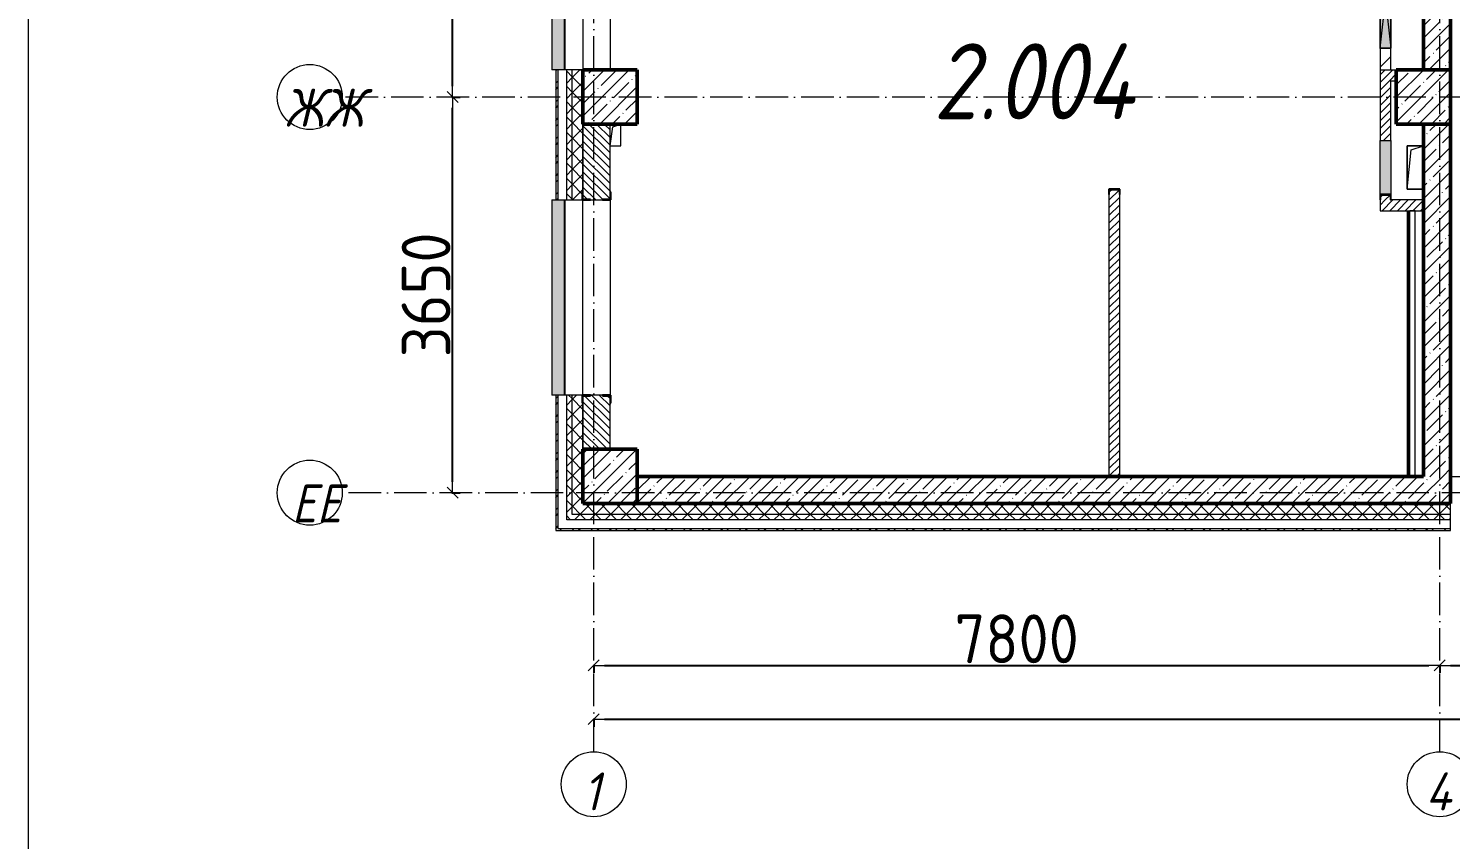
# Model space of a CAD drawing. Header units: millimetres. Extents: x -12989 to 629078, y -109036 to 555275.
# Drawn here: x 35697 to 48810, y 115795 to 123277 of the extents above; entities that cross this region are included whole.
import ezdxf

# ---------------------------------------------------------------- set-up
doc = ezdxf.new("R2010")
doc.units = ezdxf.units.MM
doc.linetypes.add('50_200_ШТРИХ_1Т_ш5_п1_п1_', pattern=[700, 500, -100, 0, -100])
for name, color, linetype, lineweight in [('A-____-____-DIMS', 7, 'Continuous', 9), ('A-DETL-GENF-OTLN', 7, 'Continuous', 9), ('A-FLOR-____-OTLN', 7, 'Continuous', 9), ('A-GENM-____-MCUT', 7, 'Continuous', 25), ('A-GENM-____-OTLN', 7, 'Continuous', 9), ('A-GENM-____-OTLN-1', 7, 'Continuous', 25), ('A-GLAZ-____-OTLN', 7, 'Continuous', 9), ('A-WALL-____-MCUT', 7, 'Continuous', 13), ('A-WALL-____-MCUT-1', 7, 'Continuous', 9), ('A-WALL-____-MCUT-2', 7, 'Continuous', 50), ('A-WALL-____-OTLN', 7, 'Continuous', 9), ('A-WALL-____-PATT-1', 7, 'Continuous', 9), ('A-WALL-FNSH-MCUT-1', 7, 'Continuous', 9), ('S-COLS-____-MCUT', 7, 'Continuous', 50), ('S-COLS-____-OTLN', 7, 'Continuous', 9), ('S-GRID-____-IDEN', 7, 'Continuous', 9), ('S-GRID-____-OTLN-1', 7, '50_200_ШТРИХ_1Т_ш5_п1_п1_', 9), ('Марки помещений', 7, 'Continuous', 9)]:
    doc.layers.add(name, color=color, linetype=linetype, lineweight=lineweight)
doc.layers.add('A-GLAZ-____-OTLN-1', color=7, linetype='Continuous', lineweight=9, true_color=0xc0c0c0)
doc.styles.add('ISOCPEUR_I_2', font='isocpeui.ttf', dxfattribs={"width": 0.85, "height": 2.3})
doc.styles.add('ISOCPEUR_I_9', font='isocpeui.ttf', dxfattribs={"width": 0.9, "height": 250})
doc.styles.add('СПДС', font='isocpeur.ttf', dxfattribs={"width": 0.9})
doc.dimstyles.new('Размера А3', dxfattribs={"dimtxt": 200, "dimasz": 100, "dimexe": 70, "dimexo": 100, "dimgap": 20, "dimtad": 1, "dimdec": 0, "dimrnd": 10, "dimzin": 0, "dimdsep": 46, "dimtxsty": 'СПДС', "dimblk": 'ARROWHEAD_6', "dimcen": 1, "dimclrd": 256, "dimclre": 256, "dimclrt": 256, "dimazin": 0, "dimtfac": 1, "dimtdec": 0, "dimtmove": 2, "dimatfit": 3, "dimfxl": 1, "dimtolj": 1, "dimtzin": 0, "dimarcsym": 0})
pattern_1 = [(45, (43259.71, 63713.66), (-70.71068, 70.71068), []), (135, (43259.71, 63713.66), (-70.71068, -70.71068), [])]
pattern_2 = [(45, (43259.71, 63713.66), (-114.04925, 114.04925), []), (45, (43373.76, 63713.66), (-114.04925, 114.04925), [201.612, -40.322, 3.353, -36.97])]
pattern_3 = [(45, (43259.71, 63713.66), (-35.35534, 35.35534), [])]
pattern_4 = [(45, (43259.71, 63713.66), (-85.53659, 85.53659), []), (45, (43316.74, 63713.66), (-85.53659, 85.53659), [])]

# ---------------------------------------------------------------- blocks, each defined once
blk = doc.blocks.new('BSC_Колонна _Прямоугольная - 500х500-V21-АР1_План отверстий 2 этажа в осях 1-64_Ю-ЯЯ')
at = {"layer": 'S-COLS-____-OTLN'}
h = blk.add_hatch(dxfattribs=at)
h.set_pattern_fill('FP_30', color=256, style=0, pattern_type=2)
h.set_pattern_definition([(45, (2200, -55431.04), (-114.04925, 114.04925), []), (45, (2314.05, -55431.04), (-114.04925, 114.04925), [201.613, -40.323, 3.353, -36.97])])
h.paths.add_polyline_path([(-250, -250), (250, -250), (250, 250), (-250, 250), (-250, 179)], flags=0)
at = {"layer": 'S-COLS-____-MCUT'}
for p, q in [((250, 250), (-250, 250)), ((-250, 250), (-250, -250)), ((250, -250), (250, 250)), ((-250, -250), (250, -250))]:
    blk.add_line(p, q, dxfattribs=at)
blk = doc.blocks.new('BSC_Колонна _Прямоугольная - 500х500-V57-АР1_План отверстий 2 этажа в осях 1-64_Ю-ЯЯ')
at = {"layer": 'S-COLS-____-OTLN'}
h = blk.add_hatch(dxfattribs=at)
h.set_pattern_fill('FP_68', color=256, style=0, pattern_type=2)
h.set_pattern_definition([(45, (2200, -58931.04), (-114.04925, 114.04925), []), (45, (2314.05, -58931.04), (-114.04925, 114.04925), [201.613, -40.323, 3.353, -36.97])])
h.paths.add_polyline_path([(-250, -250), (250, -250), (250, 250), (-250, 250), (-250, -92)], flags=0)
at = {"layer": 'S-COLS-____-MCUT'}
for p, q in [((250, 250), (-250, 250)), ((-250, 250), (-250, -250)), ((250, -250), (250, 250)), ((-250, -250), (250, -250))]:
    blk.add_line(p, q, dxfattribs=at)
blk = doc.blocks.new('BSC_Колонна _Прямоугольная - 500х500-V58-АР1_План отверстий 2 этажа в осях 1-64_Ю-ЯЯ')
at = {"layer": 'S-COLS-____-OTLN'}
h = blk.add_hatch(dxfattribs=at)
h.set_pattern_fill('FP_69', color=256, style=0, pattern_type=2)
h.set_pattern_definition([(45, (-5300, -58931.04), (-114.04925, 114.04925), []), (45, (-5185.95, -58931.04), (-114.04925, 114.04925), [201.613, -40.323, 3.353, -36.97])])
h.paths.add_polyline_path([(-250, -250), (250, -250), (250, 250), (-250, 250)], flags=0)
at = {"layer": 'S-COLS-____-MCUT'}
for p, q in [((250, 250), (-250, 250)), ((-250, 250), (-250, -250)), ((250, -250), (250, 250)), ((-250, -250), (250, -250))]:
    blk.add_line(p, q, dxfattribs=at)
blk = doc.blocks.new('Фахверк_СКБ_Уголок - 250_2700-27497298-АР1_План отверстий 2 этажа в осях 1-64_Ю-ЯЯ')
at = {"layer": 'A-GENM-____-MCUT'}
for p, q in [((200, 181), (125, 181)), ((125, 181), (125, 106)), ((131, 106), (131, 175)), ((131, 175), (200, 175)), ((200, 175), (200, 181)), ((125, 106), (131, 106)), ((131, -6), (125, -6)), ((125, -6), (125, -81)), ((125, -81), (200, -81)), ((131, -75), (131, -6)), ((200, -75), (131, -75)), ((200, -81), (200, -75))]:
    blk.add_line(p, q, dxfattribs=at)
blk = doc.blocks.new('AR_Отверстие Ниша - Лючок-32405778-АР1_План отверстий 2 этажа в осях 1-64_Ю-ЯЯ')
at = {"layer": 'A-GLAZ-____-OTLN'}
blk.add_hatch(color=256, dxfattribs=at).paths.add_polyline_path([(-250, 50), (-250, -50), (250, -50), (250, 50)], flags=0)
for p, q in [((-250, 50), (250, 50)), ((250, 50), (250, -50)), ((250, -50), (-250, -50))]:
    blk.add_line(p, q, dxfattribs=at)
blk = doc.blocks.new('154_Фахверк_СКБ_Швеллер - Тип_100_3960_зеркало-29769493-АР1_План отверстий 2 этажа в осях 1-64_Ю-ЯЯ')
at = {"layer": 'A-GENM-____-MCUT'}
for p, q in [((175, 50), (125, 50)), ((125, 50), (125, -50)), ((128, 47), (175, 47)), ((128, -47), (128, 47)), ((175, 47), (175, 50)), ((125, -50), (175, -50)), ((175, -47), (128, -47)), ((175, -50), (175, -47))]:
    blk.add_line(p, q, dxfattribs=at)
blk = doc.blocks.new('154_Фахверк_СКБ_Швеллер - Тип_100_3960-28331862-АР1_План отверстий 2 этажа в осях 1-64_Ю-ЯЯ')
at = {"layer": 'A-GENM-____-MCUT'}
for p, q in [((175, 50), (125, 50)), ((125, 50), (125, -50)), ((128, 47), (175, 47)), ((128, -47), (128, 47)), ((175, 47), (175, 50)), ((125, -50), (175, -50)), ((175, -47), (128, -47)), ((175, -50), (175, -47))]:
    blk.add_line(p, q, dxfattribs=at)
blk = doc.blocks.new('AR_Отверстие прямоугольное _в плите_ - AR_Отверстие прямоугольное _в плите_-30459278-АР1_План отверстий 2 этажа в осях 1-64_Ю-ЯЯ')
at = {"layer": 'A-GENM-____-OTLN'}
for p, q in [((75, 200), (-75, 200)), ((-75, 200), (-75, -200)), ((-75, -200), (-37, 163)), ((-37, 163), (75, 200)), ((-75, -200), (75, -200))]:
    blk.add_line(p, q, dxfattribs=at)
blk = doc.blocks.new('AR_Отверстие прямоугольное _в плите_ - AR_Отверстие прямоугольное _в плите_-V165-АР1_План отверстий 2 этажа в осях 1-64_Ю-ЯЯ')
at = {"layer": 'A-GENM-____-OTLN'}
for p, q in [((50, 100), (-50, 100)), ((-50, -100), (-25, 75)), ((-25, 75), (50, 100)), ((50, -100), (50, 100)), ((-50, -100), (50, -100))]:
    blk.add_line(p, q, dxfattribs=at)
blk = doc.blocks.new('Отлив_СКБ - Отлив витража_120_НВФ-31885689-АР1_План отверстий 2 этажа в осях 1-64_Ю-ЯЯ')
at = {"layer": 'A-GLAZ-____-OTLN-1'}
for points in [[(1800, 2), (1800, 120), (0, 120), (0, 2), (737, 2)], [(1800, 0), (1800, 2), (0, 2), (0, 0), (737, 0)]]:
    blk.add_hatch(color=256, dxfattribs=at).paths.add_polyline_path(points, flags=0)
at = {"layer": 'A-GLAZ-____-OTLN'}
for p, q in [((0, 83), (0, 120)), ((1800, 120), (0, 120)), ((0, 2), (1800, 2)), ((1800, 120), (1800, 83)), ((1800, 0), (0, 0))]:
    blk.add_line(p, q, dxfattribs=at)
blk = doc.blocks.new('AR_Отверстие прямоугольное _в стене_ - AR_Отверстие прямоугольное _в стене__ОВ-36801996-АР1_План отверстий 2 этажа в осях 1-64_Ю-ЯЯ')
at = {"layer": 'A-GLAZ-____-OTLN'}
blk.add_hatch(color=256, dxfattribs=at).paths.add_polyline_path([(-450, -50), (450, -50), (450, 50), (-450, 50)], flags=0)
at = {"layer": 'A-DETL-GENF-OTLN'}
for p, q in [((-450, -50), (-450, 50)), ((-450, 50), (450, 50)), ((450, 50), (-450, -50)), ((-450, 50), (450, -50)), ((450, 50), (-450, 50)), ((-450, 50), (-450, -50)), ((450, 50), (450, -50)), ((450, -50), (450, 50)), ((450, -50), (-450, -50)), ((-450, -50), (450, -50))]:
    blk.add_line(p, q, dxfattribs=at)
blk = doc.blocks.new('Ось сетки - Круг_Ø6_00__ISO-2_5_0_9K_-25732049-АР1_План отверстий 2 этажа в осях 1-64_Ю-ЯЯ')
at = {"layer": 'S-GRID-____-IDEN'}
blk.add_circle((0, 0), 3, dxfattribs=at)
blk = doc.blocks.new('ARROWHEAD_6')
at = {"color": 0, "linetype": 'Continuous'}
for p, q in [((0, 0), (-1, 0)), ((-0.5, -0.5), (0.5, 0.5))]:
    blk.add_line(p, q, dxfattribs=at)
blk = doc.blocks.new('*D2723')
at = {"layer": 'A-____-____-DIMS', "lineweight": -2, "transparency": 16777216}
for p, q in [((-17942, 512710), (-17942, 512634)), ((-10142, 512710), (-10142, 512634)), ((-17842, 512704), (-10242, 512704))]:
    blk.add_line(p, q, dxfattribs=at)
at = {"layer": 'Defpoints', "color": 0, "transparency": 16777216}
for p in [(-17942, 512810), (-10142, 512810), (-10142, 512704)]:
    blk.add_point(p, dxfattribs=at)
at = {"layer": 'A-____-____-DIMS', "lineweight": -2, "transparency": 16777216, "xscale": 100, "yscale": 100, "zscale": 100, "rotation": 180}
blk.add_blockref('ARROWHEAD_6', (-17942, 512704), dxfattribs=at)
at = {"layer": 'A-____-____-DIMS', "lineweight": -2, "transparency": 16777216, "xscale": 100, "yscale": 100, "zscale": 100}
blk.add_blockref('ARROWHEAD_6', (-10142, 512704), dxfattribs=at)
at = {"layer": 'A-____-____-DIMS', "transparency": 16777216, "insert": (-14042, 512949), "char_height": 450, "width": 2.49, "attachment_point": 5, "style": 'СПДС'}
blk.add_mtext('\\A1;7800', dxfattribs=at)
blk = doc.blocks.new('*D2724')
at = {"layer": 'A-____-____-DIMS', "lineweight": -2, "transparency": 16777216}
for p, q in [((-10142, 512710), (-10142, 512634)), ((-7842, 512710), (-7842, 512634)), ((-10042, 512704), (-7942, 512704))]:
    blk.add_line(p, q, dxfattribs=at)
at = {"layer": 'Defpoints', "color": 0, "transparency": 16777216}
for p in [(-10142, 512810), (-7842, 512810), (-7842, 512704)]:
    blk.add_point(p, dxfattribs=at)
at = {"layer": 'A-____-____-DIMS', "lineweight": -2, "transparency": 16777216, "xscale": 100, "yscale": 100, "zscale": 100, "rotation": 180}
blk.add_blockref('ARROWHEAD_6', (-10142, 512704), dxfattribs=at)
at = {"layer": 'A-____-____-DIMS', "lineweight": -2, "transparency": 16777216, "xscale": 100, "yscale": 100, "zscale": 100}
blk.add_blockref('ARROWHEAD_6', (-7842, 512704), dxfattribs=at)
at = {"layer": 'A-____-____-DIMS', "transparency": 16777216, "insert": (-8992, 512949), "char_height": 450, "width": 2.49, "attachment_point": 5, "style": 'СПДС'}
blk.add_mtext('\\A1;2300', dxfattribs=at)
blk = doc.blocks.new('*D2745')
at = {"layer": 'A-____-____-DIMS', "lineweight": -2, "transparency": 16777216}
for p, q in [((-19249, 517947), (-19173, 517947)), ((-19243, 514397), (-19243, 517847)), ((-19249, 514297), (-19173, 514297))]:
    blk.add_line(p, q, dxfattribs=at)
at = {"layer": 'Defpoints', "color": 0, "transparency": 16777216}
for p in [(-19349, 517947), (-19243, 517947), (-19349, 514297)]:
    blk.add_point(p, dxfattribs=at)
at = {"layer": 'A-____-____-DIMS', "lineweight": -2, "transparency": 16777216, "xscale": 100, "yscale": 100, "zscale": 100}
for p, rotation in [((-19243, 517947), 90), ((-19243, 514297), 270)]:
    blk.add_blockref('ARROWHEAD_6', p, dxfattribs=dict(at, rotation=rotation))
at = {"layer": 'A-____-____-DIMS', "transparency": 16777216, "insert": (-19488, 516122), "char_height": 450, "width": 2.49, "attachment_point": 5, "rotation": 90, "style": 'СПДС'}
blk.add_mtext('\\A1;3650', dxfattribs=at)
blk = doc.blocks.new('*D2746')
at = {"layer": 'A-____-____-DIMS', "lineweight": -2, "transparency": 16777216}
for p, q in [((-19249, 520797), (-19173, 520797)), ((-19243, 518047), (-19243, 520697)), ((-19249, 517947), (-19173, 517947))]:
    blk.add_line(p, q, dxfattribs=at)
at = {"layer": 'Defpoints', "color": 0, "transparency": 16777216}
for p in [(-19349, 520797), (-19243, 520797), (-19349, 517947)]:
    blk.add_point(p, dxfattribs=at)
at = {"layer": 'A-____-____-DIMS', "lineweight": -2, "transparency": 16777216, "xscale": 100, "yscale": 100, "zscale": 100}
for p, rotation in [((-19243, 520797), 90), ((-19243, 517947), 270)]:
    blk.add_blockref('ARROWHEAD_6', p, dxfattribs=dict(at, rotation=rotation))
at = {"layer": 'A-____-____-DIMS', "transparency": 16777216, "insert": (-19488, 519372), "char_height": 450, "width": 2.49, "attachment_point": 5, "rotation": 90, "style": 'СПДС'}
blk.add_mtext('\\A1;2850', dxfattribs=at)
blk = doc.blocks.new('*D2712')
at = {"layer": 'A-____-____-DIMS', "lineweight": -2, "transparency": 16777216}
for p, q in [((-17942, 512214), (-17942, 512138)), ((-17842, 512208), (55358, 512208)), ((55458, 512214), (55458, 512138))]:
    blk.add_line(p, q, dxfattribs=at)
at = {"layer": 'Defpoints', "color": 0, "transparency": 16777216}
for p in [(-17942, 512314), (55458, 512314), (55458, 512208)]:
    blk.add_point(p, dxfattribs=at)
at = {"layer": 'A-____-____-DIMS', "lineweight": -2, "transparency": 16777216, "xscale": 100, "yscale": 100, "zscale": 100, "rotation": 180}
blk.add_blockref('ARROWHEAD_6', (-17942, 512208), dxfattribs=at)
at = {"layer": 'A-____-____-DIMS', "lineweight": -2, "transparency": 16777216, "xscale": 100, "yscale": 100, "zscale": 100}
blk.add_blockref('ARROWHEAD_6', (55458, 512208), dxfattribs=at)
at = {"layer": 'A-____-____-DIMS', "transparency": 16777216, "insert": (18758, 512453), "char_height": 450, "width": 3.19, "attachment_point": 5, "style": 'СПДС'}
blk.add_mtext('\\A1;73400', dxfattribs=at)
blk = doc.blocks.new('2этаж')
at = {"layer": 'S-GRID-____-OTLN-1', "color": 251, "ltscale": 0.6, "true_color": 0x636466}
for p, q in [((-17941.7, 511907.5), (-17941.7, 549908.8)), ((-10141.7, 511907.5), (-10141.7, 549908.8)), ((59888.4, 517947), (-20260.4, 517947)), ((88482.7, 514297), (-20260.4, 514297))]:
    blk.add_line(p, q, dxfattribs=at)
at = {"layer": 'S-GRID-____-IDEN', "xscale": 99.99999999999993, "yscale": 99.99999999999993, "zscale": 99.99999999999993, "rotation": 89.9999999999998}
for p in [(-20560.4, 517947), (-20560.4, 514297)]:
    blk.add_blockref('Ось сетки - Круг_Ø6_00__ISO-2_5_0_9K_-25732049-АР1_План отверстий 2 этажа в осях 1-64_Ю-ЯЯ', p, dxfattribs=at)
at = {"layer": 'S-GRID-____-IDEN', "xscale": 99.99999999999993, "yscale": 99.99999999999993, "zscale": 99.99999999999993}
for p in [(-17941.7, 511607.5), (-10141.7, 511607.5)]:
    blk.add_blockref('Ось сетки - Круг_Ø6_00__ISO-2_5_0_9K_-25732049-АР1_План отверстий 2 этажа в осях 1-64_Ю-ЯЯ', p, dxfattribs=at)
at = {"layer": 'S-GRID-____-IDEN', "char_height": 350, "attachment_point": 1, "style": 'ISOCPEUR_I_9'}
for s, insert, width in [('ЖЖ', (-20793.2, 518023.1), 562.785), ('ЕЕ', (-20727.5, 514373.1), 404.05), ('\\fISOCPEUR|b0|i1|c204|p34|;\\W.9;1', (-18039.5, 511716.3), 144.304), ('\\fISOCPEUR|b0|i1|c204|p34|;\\W.9;4', (-10272.3, 511716.3), 223.671)]:
    blk.add_mtext(s, dxfattribs=dict(at, insert=insert, width=width))
at = {"layer": 'A-____-____-DIMS'}
for base, p1, p2, picture, middle in [((-19243.1, 520797), (-19349.1, 517947), (-19349.1, 520797), '*D2746', (-19488.1, 519372)), ((-19243.1, 517947), (-19349.1, 514297), (-19349.1, 517947), '*D2745', (-19488.1, 516122))]:
    dim = blk.add_linear_dim(base=base, p1=p1, p2=p2, angle=90, dimstyle='Размера А3', override={"dimtxt": 450}, dxfattribs=at)
    dim.commit()
    dim.dimension.update_dxf_attribs({"geometry": picture, "text_midpoint": middle})
for base, p1, p2, picture, middle in [((-10141.7, 512704.4), (-17941.7, 512810.5), (-10141.7, 512810.5), '*D2723', (-14041.7, 512949.4)), ((-7841.7, 512704.4), (-10141.7, 512810.5), (-7841.7, 512810.5), '*D2724', (-8991.7, 512949.4)), ((55458.3, 512207.6), (-17941.7, 512313.7), (55458.3, 512313.7), '*D2712', (18758.3, 512452.6))]:
    dim = blk.add_linear_dim(base=base, p1=p1, p2=p2, dimstyle='Размера А3', override={"dimtxt": 450}, dxfattribs=at)
    dim.commit()
    dim.dimension.update_dxf_attribs({"geometry": picture, "text_midpoint": middle})

msp = doc.modelspace()

# ---------------------------------------------------------------- hatches: boundary and pattern name
at = {"layer": 'A-WALL-____-PATT-1'}
h = msp.add_hatch(dxfattribs=at)
h.set_pattern_fill('FP_3', color=256, style=0, pattern_type=2)
h.set_pattern_definition(pattern_4)
h.paths.add_polyline_path([(40559.7115, 118644.7006), (40579.7115, 118644.7006), (40579.7115, 119894.7006), (40559.7115, 119894.7006), (40559.7115, 119323.8381)], flags=0)
h.paths.add_polyline_path([(40579.7115, 121694.7006), (40579.7115, 122894.7006), (40559.7115, 122894.7006), (40559.7115, 121694.7006)], flags=0)
h.paths.add_polyline_path([(40579.7115, 124694.7006), (40579.7115, 125744.7006), (40559.7115, 125744.7006), (40559.7115, 124694.7006)], flags=0)
h.paths.add_polyline_path([(40579.7115, 127544.7006), (40579.7115, 128694.7006), (40559.7115, 128694.7006), (40559.7115, 127544.7006)], flags=0)
h.paths.add_polyline_path([(40579.7115, 130494.7006), (40579.7115, 131564.7006), (40559.7115, 131564.7006), (40559.7115, 130494.7006)], flags=0)
h = msp.add_hatch(dxfattribs=at)
h.set_pattern_fill('FP_1', color=256, style=0, pattern_type=2)
h.set_pattern_definition(pattern_1)
h.paths.add_polyline_path([(40659.7115, 118744.7006), (40709.7115, 118744.7006), (40709.7115, 119894.7006), (40659.7115, 119894.7006), (40659.7115, 119323.8381)], flags=0)
h.paths.add_polyline_path([(40659.7115, 121694.7006), (40709.7115, 121694.7006), (40709.7115, 122894.7006), (40659.7115, 122894.7006), (40659.7115, 122552.6628)], flags=0)
h.paths.add_polyline_path([(40659.7115, 124694.7006), (40709.7115, 124694.7006), (40709.7115, 125744.7006), (40659.7115, 125744.7006)], flags=0)
h.paths.add_polyline_path([(40709.7115, 127544.7006), (40709.7115, 128694.7006), (40659.7115, 128694.7006), (40659.7115, 127544.7006)], flags=0)
h.paths.add_polyline_path([(40659.7115, 130494.7006), (40709.7115, 130494.7006), (40709.7115, 131394.7006), (40659.7115, 131394.7006), (40659.7115, 130624.7246)], flags=0)
h = msp.add_hatch(dxfattribs=at)
h.set_pattern_fill('FP_1', color=256, style=0, pattern_type=2)
h.set_pattern_definition(pattern_1)
h.paths.add_polyline_path([(40709.7115, 118794.7006), (40809.7115, 118794.7006), (40809.7115, 119819.7006), (40803.7115, 119819.7006), (40803.7115, 119894.7006), (40709.7115, 119894.7006), (40709.7115, 119323.8381)], flags=0)
h.paths.add_polyline_path([(40809.7115, 122394.7027), (40809.7115, 122894.7006), (40709.7115, 122894.7006), (40709.7115, 122394.7006)], flags=0)
h.paths.add_polyline_path([(40803.7115, 121694.7006), (40803.7115, 121769.7006), (40809.7115, 121769.7006), (40809.7115, 122394.7027), (40709.7115, 122394.7006), (40709.7115, 121694.7006)], flags=0)
h.paths.add_polyline_path([(40803.7115, 124694.7006), (40803.7115, 124769.7006), (40809.7115, 124769.7006), (40809.7115, 125744.7006), (40709.7115, 125744.7006), (40709.7115, 124694.7006)], flags=0)
h.paths.add_polyline_path([(40803.7115, 127544.7006), (40803.7115, 127619.7006), (40809.7115, 127619.7006), (40809.7115, 128619.7006), (40803.7115, 128619.7006), (40803.7115, 128694.7006), (40709.7115, 128694.7006), (40709.7115, 127544.7006)], flags=0)
h.paths.add_polyline_path([(40709.7115, 130494.7006), (40803.7115, 130494.7006), (40803.7115, 130569.7006), (40809.7115, 130569.7006), (40809.7115, 131394.7006), (40709.7115, 131394.7006), (40709.7115, 130624.7246)], flags=0)
h = msp.add_hatch(dxfattribs=at)
h.set_pattern_fill('FP_4', color=256, style=0, pattern_type=2)
h.set_pattern_definition([(45, (43259.71, 63713.66), (-84.85281, 84.85281), [])])
h.paths.add_polyline_path([(48259.7115, 122894.7006), (48259.7115, 123094.7006), (48159.7115, 123094.7006), (48159.7115, 122894.7006)], flags=0)
h.paths.add_polyline_path([(48259.7115, 123994.7006), (48259.7115, 124294.7006), (48159.7115, 124294.7006), (48159.7115, 123994.7006), (48244.3268, 123994.7006)], flags=0)
h.paths.add_polyline_path([(48259.7115, 124594.7006), (48259.7115, 125544.7006), (48159.7115, 125544.7006), (48159.7115, 124594.7006), (48235.7115, 124594.7006)], flags=0)
h = msp.add_hatch(dxfattribs=at)
h.set_pattern_fill('FP_13', color=256, style=0, pattern_type=2)
h.set_pattern_definition(pattern_2)
h.paths.add_polyline_path([(48809.7115, 122894.7006), (48809.7115, 125244.7006), (48559.7115, 125244.7006), (48559.7115, 122894.7006)], flags=0)
h = msp.add_hatch(dxfattribs=at)
h.set_pattern_fill('FP_5', color=256, style=0, pattern_type=2)
h.set_pattern_definition(pattern_3)
h.paths.add_polyline_path([(48259.7115, 122794.7006), (48309.7115, 122794.7006), (48309.7115, 122894.7006), (48159.7115, 122894.7006), (48159.7115, 122794.7006)], flags=0)
h = msp.add_hatch(dxfattribs=at)
h.set_pattern_fill('FP_5', color=256, style=0, pattern_type=2)
h.set_pattern_definition(pattern_3)
h.paths.add_polyline_path([(48256.7115, 121694.7006), (48256.7115, 121741.7006), (48162.7115, 121741.7006), (48162.7115, 121694.7006), (48209.7115, 121694.7006)], flags=0)
h.paths.add_polyline_path([(48159.7115, 122244.7006), (48259.7115, 122244.7006), (48259.7115, 122794.7006), (48159.7115, 122794.7006)], flags=0)
h = msp.add_hatch(dxfattribs=at)
h.set_pattern_fill('FP_6', color=256, style=0, pattern_type=2)
h.set_pattern_definition([(135, (43259.71, 63713.66), (-35.35534, -35.35534), [])])
h.paths.add_polyline_path([(40809.7115, 119394.7006), (41059.7115, 119394.7006), (41059.7115, 119888.7006), (40990.7115, 119888.7006), (40990.7115, 119894.7006), (40878.7115, 119894.7006), (40878.7115, 119888.7006), (40809.7115, 119888.7006), (40809.7115, 119819.7006)], flags=0)
h.paths.add_polyline_path([(40878.7115, 121694.7006), (40990.7115, 121694.7006), (40990.7115, 121700.7006), (41059.7115, 121700.7006), (41059.7115, 122394.7006), (40809.7115, 122394.7006), (40809.7115, 121700.7006), (40878.7115, 121700.7006)], flags=0)
h = msp.add_hatch(dxfattribs=at)
h.set_pattern_fill('FP_13', color=256, style=0, pattern_type=2)
h.set_pattern_definition(pattern_2)
h.paths.add_polyline_path([(48809.7115, 119144.7006), (48809.7115, 122394.7006), (48559.7115, 122394.7006), (48559.7115, 119144.7006)], flags=0)
h = msp.add_hatch(dxfattribs=at)
h.set_pattern_fill('FP_5', color=256, style=0, pattern_type=2)
h.set_pattern_definition(pattern_3)
h.paths.add_polyline_path([(45659.7115, 119144.7006), (45759.7115, 119144.7006), (45759.7115, 121744.7006), (45756.7115, 121744.7006), (45756.7115, 121791.7006), (45662.7115, 121791.7006), (45662.7115, 121744.7006), (45659.7115, 121744.7006)], flags=0)
h = msp.add_hatch(dxfattribs=at)
h.set_pattern_fill('FP_5', color=256, style=0, pattern_type=2)
h.set_pattern_definition(pattern_3)
h.paths.add_polyline_path([(48259.7115, 121594.7006), (48559.7115, 121594.7006), (48559.7115, 121694.7006), (48159.7115, 121694.7006), (48159.7115, 121594.7006), (48256.7115, 121594.7006)], flags=0)
h = msp.add_hatch(dxfattribs=at)
h.set_pattern_fill('FP_13', color=256, style=0, pattern_type=2)
h.set_pattern_definition(pattern_2)
h.paths.add_polyline_path([(48559.7115, 118894.7006), (48559.7115, 119144.7006), (41309.7115, 119144.7006), (41309.7115, 118894.7006), (46779.5317, 118894.7006)], flags=0)
h = msp.add_hatch(dxfattribs=at)
h.set_pattern_fill('FP_13', color=256, style=0, pattern_type=2)
h.set_pattern_definition(pattern_2)
h.paths.add_polyline_path([(56309.7115, 118894.7006), (56309.7115, 119144.7006), (49809.7115, 119144.7006), (49809.7115, 118894.7006), (55617.035, 118894.7006)], flags=0)
h.paths.add_polyline_path([(48559.7115, 118894.7006), (48809.7115, 118894.7006), (48809.7115, 119144.7006), (48559.7115, 119144.7006)], flags=0)
h = msp.add_hatch(dxfattribs=at)
h.set_pattern_fill('FP_1', color=256, style=0, pattern_type=2)
h.set_pattern_definition(pattern_1)
h.paths.add_polyline_path([(117479.5584, 118794.7006), (117559.7115, 118794.7006), (117559.7115, 118894.7006), (111209.7115, 118894.7006), (111209.7115, 118794.7006), (113944.5571, 118794.7006)], flags=0)
h.paths.add_polyline_path([(108259.7115, 118794.7006), (110209.7115, 118794.7006), (110209.7115, 118894.7006), (108334.7115, 118894.7006), (108334.7115, 118888.7006), (108259.7115, 118888.7006)], flags=0)
h.paths.add_polyline_path([(107259.7115, 118794.7006), (107259.7115, 118888.7006), (107184.7115, 118888.7006), (107184.7115, 118894.7006), (106234.7115, 118894.7006), (106234.7115, 118888.7006), (106159.7115, 118888.7006), (106159.7115, 118794.7006), (106874.5544, 118794.7006)], flags=0)
h.paths.add_polyline_path([(103339.5531, 118794.7006), (104359.7115, 118794.7006), (104359.7115, 118888.7006), (104284.7115, 118888.7006), (104284.7115, 118894.7006), (103234.7115, 118894.7006), (103234.7115, 118888.7006), (103159.7115, 118888.7006), (103159.7115, 118794.7006), (103234.7115, 118794.7006)], flags=0)
h.paths.add_polyline_path([(101359.7115, 118794.7006), (101359.7115, 118888.7006), (101284.7115, 118888.7006), (101284.7115, 118894.7006), (100234.7115, 118894.7006), (100234.7115, 118888.7006), (100159.7115, 118888.7006), (100159.7115, 118794.7006), (100688.3021, 118794.7006)], flags=0)
h.paths.add_polyline_path([(97595.1759, 118794.7006), (98359.7115, 118794.7006), (98359.7115, 118888.7006), (98284.7115, 118888.7006), (98284.7115, 118894.7006), (97234.7115, 118894.7006), (97234.7115, 118888.7006), (97159.7115, 118888.7006), (97159.7115, 118794.7006), (97509.7115, 118794.7006)], flags=0)
h.paths.add_polyline_path([(95284.7115, 118794.7006), (95359.7115, 118794.7006), (95359.7115, 118888.7006), (95284.7115, 118888.7006), (95284.7115, 118894.7006), (94234.7115, 118894.7006), (94234.7115, 118888.7006), (94159.7115, 118888.7006), (94159.7115, 118794.7006), (94502.0497, 118794.7006)], flags=0)
h.paths.add_polyline_path([(91159.7115, 118794.7006), (92359.7115, 118794.7006), (92359.7115, 118888.7006), (92284.7115, 118888.7006), (92284.7115, 118894.7006), (91234.7115, 118894.7006), (91234.7115, 118888.7006), (91159.7115, 118888.7006)], flags=0)
h.paths.add_polyline_path([(85734.7115, 118794.7006), (85809.7115, 118794.7006), (85809.7115, 118888.7006), (85734.7115, 118888.7006), (85734.7115, 118894.7006), (84684.7115, 118894.7006), (84684.7115, 118888.7006), (84609.7115, 118888.7006), (84609.7115, 118794.7006), (85664.5464, 118794.7006)], flags=0)
h.paths.add_polyline_path([(87684.7115, 118794.7006), (89359.7115, 118794.7006), (89359.7115, 118888.7006), (89284.7115, 118888.7006), (89284.7115, 118894.7006), (87684.7115, 118894.7006), (87684.7115, 118888.7006), (87609.7115, 118888.7006), (87609.7115, 118794.7006)], flags=0)
h.paths.add_polyline_path([(82734.7115, 118794.7006), (82809.7115, 118794.7006), (82809.7115, 118888.7006), (82734.7115, 118888.7006), (82734.7115, 118894.7006), (81684.7115, 118894.7006), (81684.7115, 118888.7006), (81609.7115, 118888.7006), (81609.7115, 118794.7006), (82459.7115, 118794.7006)], flags=0)
h.paths.add_polyline_path([(79809.7115, 118794.7006), (79809.7115, 118888.7006), (79734.7115, 118888.7006), (79734.7115, 118894.7006), (78684.7115, 118894.7006), (78684.7115, 118888.7006), (78609.7115, 118888.7006), (78609.7115, 118794.7006), (79478.294, 118794.7006)], flags=0)
h.paths.add_polyline_path([(75609.7115, 118794.7006), (76809.7115, 118794.7006), (76809.7115, 118888.7006), (76734.7115, 118888.7006), (76734.7115, 118894.7006), (75684.7115, 118894.7006), (75684.7115, 118888.7006), (75609.7115, 118888.7006)], flags=0)
h.paths.add_polyline_path([(73809.7115, 118794.7006), (73809.7115, 118888.7006), (73734.7115, 118888.7006), (73734.7115, 118894.7006), (72684.7115, 118894.7006), (72684.7115, 118888.7006), (72609.7115, 118888.7006), (72609.7115, 118794.7006), (73734.7115, 118794.7006)], flags=0)
h.paths.add_polyline_path([(69959.7115, 118794.7006), (70809.7115, 118794.7006), (70809.7115, 118888.7006), (70734.7115, 118888.7006), (70734.7115, 118894.7006), (69684.7115, 118894.7006), (69684.7115, 118888.7006), (69609.7115, 118888.7006), (69609.7115, 118794.7006), (69757.0404, 118794.7006)], flags=0)
h.paths.add_polyline_path([(67809.7115, 118794.7006), (67809.7115, 118888.7006), (67734.7115, 118888.7006), (67734.7115, 118894.7006), (66684.7115, 118894.7006), (66684.7115, 118888.7006), (66609.7115, 118888.7006), (66609.7115, 118794.7006), (67105.7894, 118794.7006)], flags=0)
h.paths.add_polyline_path([(64809.7115, 118794.7006), (64809.7115, 118888.7006), (64734.7115, 118888.7006), (64734.7115, 118894.7006), (63684.7115, 118894.7006), (63684.7115, 118888.7006), (63609.7115, 118888.7006), (63609.7115, 118794.7006), (64734.7115, 118794.7006)], flags=0)
h.paths.add_polyline_path([(61809.7115, 118794.7006), (61809.7115, 118888.7006), (61734.7115, 118888.7006), (61734.7115, 118894.7006), (60684.7115, 118894.7006), (60684.7115, 118888.7006), (60609.7115, 118888.7006), (60609.7115, 118794.7006), (61803.2874, 118794.7006)], flags=0)
h.paths.add_polyline_path([(59609.7115, 118794.7006), (59609.7115, 118888.7006), (59534.7115, 118888.7006), (59534.7115, 118894.7006), (49809.7115, 118894.7006), (49809.7115, 118794.7006), (59152.0364, 118794.7006)], flags=0)
h.paths.add_polyline_path([(48809.7115, 118794.7006), (48809.7115, 118894.7006), (40809.7115, 118894.7006), (40809.7115, 118794.7006), (46779.5317, 118794.7006)], flags=0)
h = msp.add_hatch(dxfattribs=at)
h.set_pattern_fill('FP_1', color=256, style=0, pattern_type=2)
h.set_pattern_definition(pattern_1)
h.paths.add_polyline_path([(117559.7115, 118744.7006), (117559.7115, 118794.7006), (111209.7115, 118794.7006), (111209.7115, 118744.7006), (117479.5584, 118744.7006)], flags=0)
h.paths.add_polyline_path([(110209.7115, 118744.7006), (110209.7115, 118794.7006), (108259.7115, 118794.7006), (108259.7115, 118744.7006), (108642.0551, 118744.7006)], flags=0)
h.paths.add_polyline_path([(107259.7115, 118744.7006), (107259.7115, 118794.7006), (106159.7115, 118794.7006), (106159.7115, 118744.7006), (106874.5544, 118744.7006)], flags=0)
h.paths.add_polyline_path([(104359.7115, 118744.7006), (104359.7115, 118794.7006), (103159.7115, 118794.7006), (103159.7115, 118744.7006), (103339.5531, 118744.7006)], flags=0)
h.paths.add_polyline_path([(101359.7115, 118744.7006), (101359.7115, 118794.7006), (100159.7115, 118794.7006), (100159.7115, 118744.7006), (100688.3021, 118744.7006)], flags=0)
h.paths.add_polyline_path([(98359.7115, 118744.7006), (98359.7115, 118794.7006), (97159.7115, 118794.7006), (97159.7115, 118744.7006), (98037.0511, 118744.7006)], flags=0)
h.paths.add_polyline_path([(94159.7115, 118744.7006), (95359.7115, 118744.7006), (95359.7115, 118794.7006), (94159.7115, 118794.7006)], flags=0)
h.paths.add_polyline_path([(91850.7987, 118744.7006), (92359.7115, 118744.7006), (92359.7115, 118794.7006), (91159.7115, 118794.7006), (91159.7115, 118744.7006)], flags=0)
h.paths.add_polyline_path([(87609.7115, 118744.7006), (89359.7115, 118744.7006), (89359.7115, 118794.7006), (87609.7115, 118794.7006)], flags=0)
h.paths.add_polyline_path([(84609.7115, 118744.7006), (85809.7115, 118744.7006), (85809.7115, 118794.7006), (84609.7115, 118794.7006)], flags=0)
h.paths.add_polyline_path([(82809.7115, 118744.7006), (82809.7115, 118794.7006), (81609.7115, 118794.7006), (81609.7115, 118744.7006), (82129.545, 118744.7006)], flags=0)
h.paths.add_polyline_path([(76809.7115, 118744.7006), (76809.7115, 118794.7006), (75609.7115, 118794.7006), (75609.7115, 118744.7006)], flags=0)
h.paths.add_polyline_path([(78609.7115, 118744.7006), (79809.7115, 118744.7006), (79809.7115, 118794.7006), (78609.7115, 118794.7006)], flags=0)
h.paths.add_polyline_path([(73809.7115, 118744.7006), (73809.7115, 118794.7006), (72609.7115, 118794.7006), (72609.7115, 118744.7006), (73292.0417, 118744.7006)], flags=0)
h.paths.add_polyline_path([(70809.7115, 118744.7006), (70809.7115, 118794.7006), (69609.7115, 118794.7006), (69609.7115, 118744.7006), (70640.7907, 118744.7006)], flags=0)
h.paths.add_polyline_path([(66609.7115, 118744.7006), (67809.7115, 118744.7006), (67809.7115, 118794.7006), (66609.7115, 118794.7006)], flags=0)
h.paths.add_polyline_path([(64809.7115, 118744.7006), (64809.7115, 118794.7006), (63609.7115, 118794.7006), (63609.7115, 118744.7006), (64454.5384, 118744.7006)], flags=0)
h.paths.add_polyline_path([(61803.2874, 118744.7006), (61809.7115, 118744.7006), (61809.7115, 118794.7006), (60609.7115, 118794.7006), (60609.7115, 118744.7006), (60919.537, 118744.7006)], flags=0)
h.paths.add_polyline_path([(59609.7115, 118744.7006), (59609.7115, 118794.7006), (49809.7115, 118794.7006), (49809.7115, 118744.7006), (59152.0364, 118744.7006)], flags=0)
h.paths.add_polyline_path([(48809.7115, 118744.7006), (48809.7115, 118794.7006), (40709.7115, 118794.7006), (40709.7115, 118744.7006), (46779.5317, 118744.7006)], flags=0)
h = msp.add_hatch(dxfattribs=at)
h.set_pattern_fill('FP_3', color=256, style=0, pattern_type=2)
h.set_pattern_definition(pattern_4)
h.paths.add_polyline_path([(88474.7115, 118644.7006), (88474.7115, 118664.7006), (87609.7115, 118664.7006), (87609.7115, 118644.7006), (88315.7974, 118644.7006)], flags=0)
h.paths.add_polyline_path([(85664.5464, 118644.7006), (85809.7115, 118644.7006), (85809.7115, 118664.7006), (84609.7115, 118664.7006), (84609.7115, 118644.7006)], flags=0)
h.paths.add_polyline_path([(82129.545, 118644.7006), (82809.7115, 118644.7006), (82809.7115, 118664.7006), (81609.7115, 118664.7006), (81609.7115, 118644.7006)], flags=0)
h.paths.add_polyline_path([(79809.7115, 118644.7006), (79809.7115, 118664.7006), (78609.7115, 118664.7006), (78609.7115, 118644.7006), (79478.294, 118644.7006)], flags=0)
h.paths.add_polyline_path([(76809.7115, 118644.7006), (76809.7115, 118664.7006), (75609.7115, 118664.7006), (75609.7115, 118644.7006)], flags=0)
h.paths.add_polyline_path([(73809.7115, 118644.7006), (73809.7115, 118664.7006), (72609.7115, 118664.7006), (72609.7115, 118644.7006), (73292.0417, 118644.7006)], flags=0)
h.paths.add_polyline_path([(70640.7907, 118644.7006), (70809.7115, 118644.7006), (70809.7115, 118664.7006), (69609.7115, 118664.7006), (69609.7115, 118644.7006), (69757.0404, 118644.7006)], flags=0)
h.paths.add_polyline_path([(67809.7115, 118644.7006), (67809.7115, 118664.7006), (66609.7115, 118664.7006), (66609.7115, 118644.7006), (67105.7894, 118644.7006)], flags=0)
h.paths.add_polyline_path([(64454.5384, 118644.7006), (64809.7115, 118644.7006), (64809.7115, 118664.7006), (63609.7115, 118664.7006), (63609.7115, 118644.7006)], flags=0)
h.paths.add_polyline_path([(60609.7115, 118644.7006), (61809.7115, 118644.7006), (61809.7115, 118664.7006), (60609.7115, 118664.7006)], flags=0)
h.paths.add_polyline_path([(59609.7115, 118644.7006), (59609.7115, 118664.7006), (49809.7115, 118664.7006), (49809.7115, 118644.7006), (59152.0364, 118644.7006)], flags=0)
h.paths.add_polyline_path([(48809.7115, 118644.7006), (48809.7115, 118664.7006), (40579.7115, 118664.7006), (40579.7115, 118644.7006), (46779.5317, 118644.7006)], flags=0)

# ---------------------------------------------------------------- linework, layer by layer
at = {"color": 1, "lineweight": 0}
msp.add_lwpolyline([(35696.9246, 156516.3825), (148932.9246, 156516.3825), (148932.9246, 57688.3825), (35696.9246, 57688.3825)], close=True, dxfattribs=at)
at = {"layer": 'A-FLOR-____-OTLN'}
for p, q in [((48409.7115, 122194.7006), (48559.7115, 122194.7006)), ((48409.7115, 121794.7006), (48409.7115, 122194.7006)), ((48559.7115, 121794.7006), (48409.7115, 121794.7006))]:
    msp.add_line(p, q, dxfattribs=at)
at = {"layer": 'A-WALL-____-MCUT'}
for p, q in [((40809.7115, 122894.7006), (40579.7115, 122894.7006)), ((40579.7115, 122894.7006), (40579.7115, 121694.7006)), ((41059.7115, 121769.7006), (41059.7115, 122394.7006)), ((40579.7115, 121694.7006), (40803.7115, 121694.7006)), ((40878.7115, 121694.7006), (40990.7115, 121694.7006)), ((48484.7115, 121594.7006), (48434.7115, 121594.7006)), ((48434.7115, 119144.7006), (48434.7115, 121594.7006)), ((48484.7115, 119144.7006), (48484.7115, 121594.7006)), ((40803.7115, 119894.7006), (40579.7115, 119894.7006)), ((40579.7115, 119894.7006), (40579.7115, 118664.7006)), ((40990.7115, 119894.7006), (40878.7115, 119894.7006)), ((41059.7115, 119394.7006), (41059.7115, 119819.7006)), ((48809.7115, 118664.7006), (48809.7115, 118894.7006)), ((40579.7115, 118664.7006), (48809.7115, 118664.7006))]:
    msp.add_line(p, q, dxfattribs=at)
at = {"layer": 'A-WALL-____-MCUT-1'}
for p, q in [((40659.7115, 121694.7006), (40659.7115, 122894.7006)), ((40709.7115, 121694.7006), (40709.7115, 122894.7006)), ((40809.7115, 122394.7006), (40809.7115, 121769.7006)), ((40809.7115, 121769.7006), (40809.7115, 122394.7006)), ((48422.2115, 119144.7006), (48422.2115, 121594.7006)), ((40659.7115, 118744.7006), (40659.7115, 119894.7006)), ((40709.7115, 118794.7006), (40709.7115, 119894.7006)), ((40809.7115, 119819.7006), (40809.7115, 119394.7006)), ((40809.7115, 119394.7006), (40809.7115, 119819.7006)), ((48809.7115, 118744.7006), (40659.7115, 118744.7006)), ((48809.7115, 118794.7006), (40709.7115, 118794.7006))]:
    msp.add_line(p, q, dxfattribs=at)
at = {"layer": 'A-WALL-____-MCUT-2'}
for p, q in [((48559.7115, 125244.7006), (48559.7115, 122894.7006)), ((48809.7115, 122894.7006), (48809.7115, 125244.7006)), ((48559.7115, 122394.7006), (48559.7115, 119144.7006)), ((48809.7115, 118894.7006), (48809.7115, 122394.7006)), ((48559.7115, 119144.7006), (41309.7115, 119144.7006)), ((41309.7115, 118894.7006), (48809.7115, 118894.7006)), ((48559.7115, 118894.7006), (48809.7115, 118894.7006))]:
    msp.add_line(p, q, dxfattribs=at)
at = {"layer": 'A-WALL-____-OTLN'}
for p, q in [((40809.7115, 124694.7006), (40809.7115, 122894.7006)), ((41059.7115, 124694.7006), (41059.7115, 122894.7006)), ((40809.7115, 119894.7006), (40809.7115, 121694.7006)), ((41059.7115, 121694.7006), (41059.7115, 119894.7006)), ((48809.7115, 119144.7006), (49809.7115, 119144.7006))]:
    msp.add_line(p, q, dxfattribs=at)
at = {"layer": 'A-WALL-FNSH-MCUT-1'}
for p, q in [((48159.7115, 123094.7006), (48159.7115, 122244.7006)), ((48259.7115, 122894.7006), (48259.7115, 123094.7006)), ((40559.7115, 122894.7006), (40559.7115, 121694.7006)), ((40579.7115, 122894.7006), (40559.7115, 122894.7006)), ((48159.7115, 122894.7006), (48309.7115, 122894.7006)), ((48259.7115, 122244.7006), (48259.7115, 122794.7006)), ((48259.7115, 122794.7006), (48309.7115, 122794.7006)), ((40559.7115, 121694.7006), (40579.7115, 121694.7006)), ((45659.7115, 121744.7006), (45659.7115, 119144.7006)), ((45759.7115, 119144.7006), (45759.7115, 121744.7006)), ((48159.7115, 121694.7006), (48159.7115, 121594.7006)), ((48559.7115, 121694.7006), (48259.7115, 121694.7006)), ((48159.7115, 121594.7006), (48559.7115, 121594.7006)), ((48409.7115, 121594.7006), (48409.7115, 119144.7006)), ((40559.7115, 119894.7006), (40559.7115, 118644.7006)), ((40579.7115, 119894.7006), (40559.7115, 119894.7006)), ((40559.7115, 118644.7006), (48809.7115, 118644.7006)), ((48809.7115, 118644.7006), (48809.7115, 118664.7006))]:
    msp.add_line(p, q, dxfattribs=at)

# ---------------------------------------------------------------- block references
msp.add_blockref('2этаж', (58851.3748, -395302.2823))
at = {"layer": 'A-GENM-____-OTLN'}
for name, p in [('AR_Отверстие прямоугольное _в плите_ - AR_Отверстие прямоугольное _в плите_-V165-АР1_План отверстий 2 этажа в осях 1-64_Ю-ЯЯ', (41109.7115, 122294.3531)), ('AR_Отверстие прямоугольное _в плите_ - AR_Отверстие прямоугольное _в плите_-30459278-АР1_План отверстий 2 этажа в осях 1-64_Ю-ЯЯ', (48484.7115, 121994.7006))]:
    msp.add_blockref(name, p, dxfattribs=at)
at = {"layer": 'A-GENM-____-OTLN-1'}
for name, p, rotation in [('Фахверк_СКБ_Уголок - 250_2700-27497298-АР1_План отверстий 2 этажа в осях 1-64_Ю-ЯЯ', (40984.7115, 121569.7006), 89.99999999999991), ('154_Фахверк_СКБ_Швеллер - Тип_100_3960-28331862-АР1_План отверстий 2 этажа в осях 1-64_Ю-ЯЯ', (45709.7115, 121919.7006), 269.9999999999999), ('154_Фахверк_СКБ_Швеллер - Тип_100_3960_зеркало-29769493-АР1_План отверстий 2 этажа в осях 1-64_Ю-ЯЯ', (48209.7115, 121869.7006), 269.9999999999999), ('Фахверк_СКБ_Уголок - 250_2700-27497298-АР1_План отверстий 2 этажа в осях 1-64_Ю-ЯЯ', (40884.7115, 120019.7006), 269.9999999999999)]:
    msp.add_blockref(name, p, dxfattribs=dict(at, rotation=rotation))
at = {"layer": 'A-GLAZ-____-OTLN'}
for name, p, rotation in [('Отлив_СКБ - Отлив витража_120_НВФ-31885689-АР1_План отверстий 2 этажа в осях 1-64_Ю-ЯЯ', (40642.7115, 122894.7006), 90), ('AR_Отверстие прямоугольное _в стене_ - AR_Отверстие прямоугольное _в стене__ОВ-36801996-АР1_План отверстий 2 этажа в осях 1-64_Ю-ЯЯ', (48209.7115, 123544.7006), 90.0000000000001), ('AR_Отверстие Ниша - Лючок-32405778-АР1_План отверстий 2 этажа в осях 1-64_Ю-ЯЯ', (48209.7115, 121994.7006), 89.9999999999999), ('Отлив_СКБ - Отлив витража_120_НВФ-31885689-АР1_План отверстий 2 этажа в осях 1-64_Ю-ЯЯ', (40642.7115, 119894.7006), 90)]:
    msp.add_blockref(name, p, dxfattribs=dict(at, rotation=rotation))
at = {"layer": 'S-COLS-____-OTLN'}
for name, p in [('BSC_Колонна _Прямоугольная - 500х500-V57-АР1_План отверстий 2 этажа в осях 1-64_Ю-ЯЯ', (41059.7115, 122644.7006)), ('BSC_Колонна _Прямоугольная - 500х500-V58-АР1_План отверстий 2 этажа в осях 1-64_Ю-ЯЯ', (48559.7115, 122644.7006)), ('BSC_Колонна _Прямоугольная - 500х500-V21-АР1_План отверстий 2 этажа в осях 1-64_Ю-ЯЯ', (41059.7115, 119144.7006))]:
    msp.add_blockref(name, p, dxfattribs=at)

# ---------------------------------------------------------------- texts
at = {"layer": 'Марки помещений', "insert": (44040.0483, 123139.2045), "char_height": 700, "width": 817.72125, "attachment_point": 1, "style": 'ISOCPEUR_I_2'}
msp.add_mtext('2.004', dxfattribs=at)

doc.saveas('drawing.dxf')
